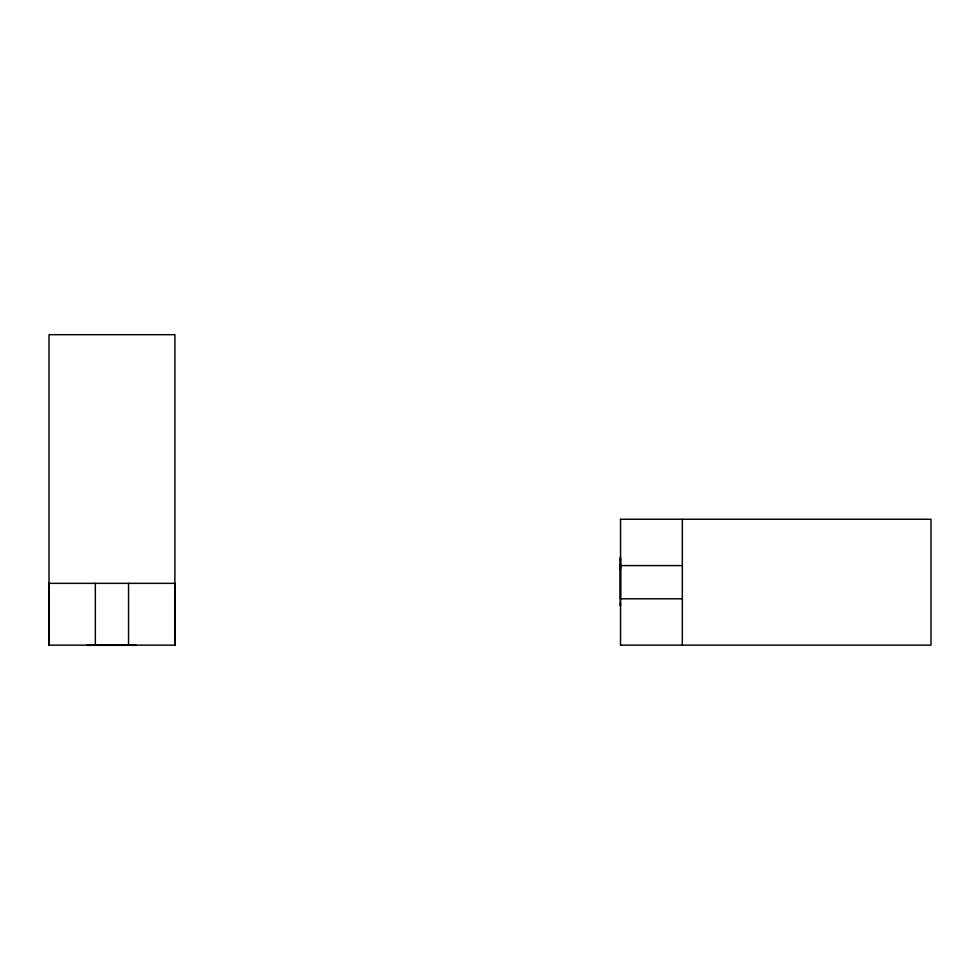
<?xml version="1.0" encoding="UTF-8"?>
<svg xmlns="http://www.w3.org/2000/svg" width="980" height="980" viewBox="0 0 980 980"><rect width="100%" height="100%" fill="white"/><g stroke="black" fill="none" stroke-linecap="round" stroke-linejoin="round"><path stroke-width="1.47" d="M620.475 598.805L620.487 559.543M620.475 569.245L620.475 564.125M620.475 560.205L620.475 557.73M620.475 603.006L620.475 605.481M93.872 645.208L95.342 645.195M87.477 645.208L89.952 645.208M135.228 645.208L132.753 645.208M620.45 519.253L931 519.253L931 645.146L620.475 645.146M620.536 565.595L682.337 565.595M620.536 598.805L682.337 598.805M49 645.146L174.893 645.146M86.632 645.318L136.061 645.318M89.29 645.195L98.992 645.208M682.325 645.122L682.337 519.253M620.536 519.253L620.536 645.146M620.365 556.885L620.365 606.314M128.552 583.345L128.552 645.146M95.342 583.345L95.342 645.146M49 583.345L49 645.195L49 334.682L174.893 334.682L174.893 645.232L174.893 583.345L49 583.345"/></g></svg>
